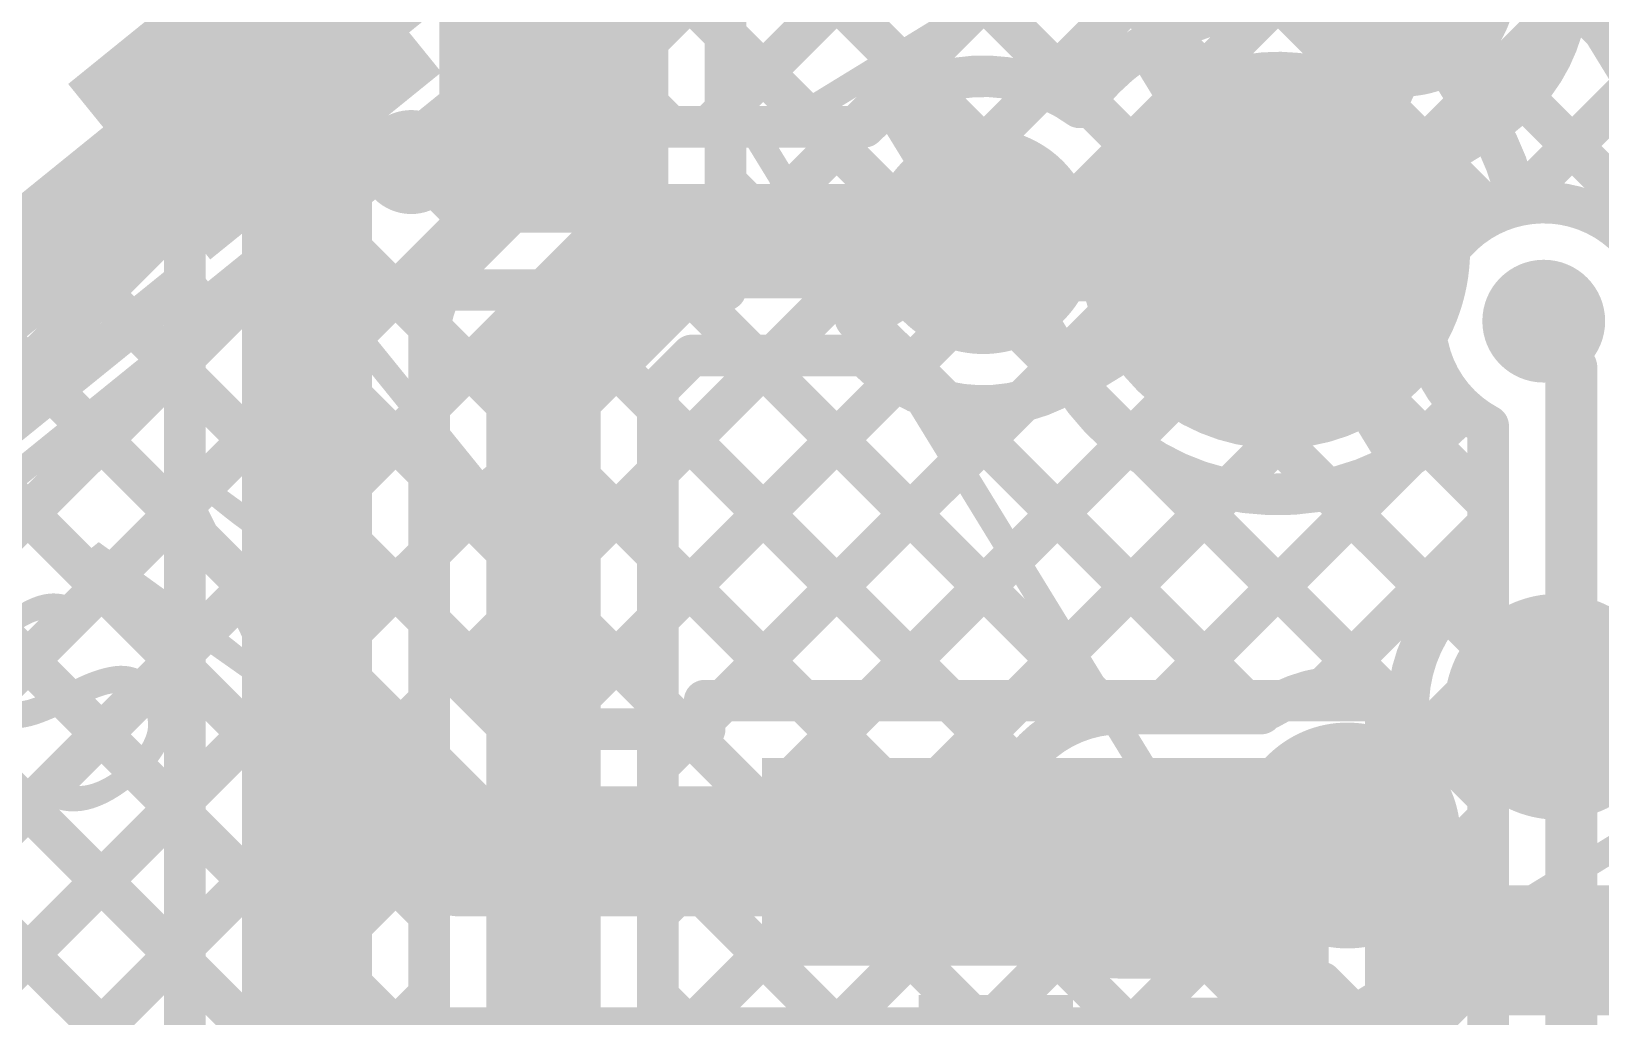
# Model space of a CAD drawing. Header units: millimetres. Extents: x -0.57 to 2.98, y -0.65 to 2.86.
# Drawn here: x 0.1625 to 0.4641, y 2.2924 to 2.4817 of the extents above; entities that cross this region are included whole.
import ezdxf

# ---------------------------------------------------------------- set-up
doc = ezdxf.new("R2010")
doc.units = ezdxf.units.MM
doc.header["$MEASUREMENT"] = 0
for name, color, linetype in [('BottomLayer', 5, 'Continuous'), ('BottomPaste', 16, 'Continuous'), ('BottomSolder', 6, 'Continuous'), ('Mechanical2', 216, 'Continuous'), ('PadHoleLayer', 156, 'Continuous'), ('TopLayer', 1, 'Continuous'), ('TopOverlay', 2, 'Continuous'), ('TopPaste', 8, 'Continuous'), ('TopSolder', 216, 'Continuous'), ('ViaHoleLayer', 16, 'Continuous')]:
    doc.layers.add(name, color=color, linetype=linetype)
doc.styles.add('Arial', font='', dxfattribs={"height": 0.2})
doc.styles.get('Arial').set_extended_font_data('Arial')

# ---------------------------------------------------------------- blocks, each defined once
blk = doc.blocks.new('SPM0687LR5H_1_237')
at = {"layer": 'BottomSolder'}
h = blk.add_hatch(color=6, dxfattribs=at)
edge = h.paths.add_edge_path()
edge.add_arc((0, -0.03594), 0.004, 0, 360)
at = {"layer": 'PadHoleLayer'}
h = blk.add_hatch(color=156, dxfattribs=at)
edge = h.paths.add_edge_path()
edge.add_arc((0, -0.03594), 0.02018, 0, 360)
at = {"layer": 'TopLayer'}
h = blk.add_hatch(color=1, dxfattribs=at)
edge = h.paths.add_edge_path()
edge.add_arc((-0.0474, 0.06705), 0.01772, 0, 360)
h = blk.add_hatch(color=1, dxfattribs=at)
edge = h.paths.add_edge_path()
edge.add_arc((0, 0.06705), 0.01772, 0, 360)
h = blk.add_hatch(color=1, dxfattribs=at)
edge = h.paths.add_edge_path()
edge.add_arc((0.0474, 0.06705), 0.01772, 0, 360)
h = blk.add_hatch(color=1, dxfattribs=at)
edge = h.paths.add_edge_path()
edge.add_arc((0, -0.03594), 0.03299, 0, 360)
h = blk.add_hatch(color=1, dxfattribs=at)
edge = h.paths.add_edge_path()
edge.add_arc((-0.0474, -0.06705), 0.01772, 0, 360)
h = blk.add_hatch(color=1, dxfattribs=at)
edge = h.paths.add_edge_path()
edge.add_arc((0.0474, -0.06705), 0.01772, 0, 360)
at = {"layer": 'TopPaste'}
h = blk.add_hatch(color=8, dxfattribs=at)
edge = h.paths.add_edge_path()
edge.add_arc((-0.0474, 0.06705), 0.01772, 0, 360)
h = blk.add_hatch(color=8, dxfattribs=at)
edge = h.paths.add_edge_path()
edge.add_arc((0, 0.06705), 0.01772, 0, 360)
h = blk.add_hatch(color=8, dxfattribs=at)
edge = h.paths.add_edge_path()
edge.add_arc((0.0474, 0.06705), 0.01772, 0, 360)
h = blk.add_hatch(color=8, dxfattribs=at)
edge = h.paths.add_edge_path()
edge.add_arc((-0.0474, -0.06705), 0.01772, 0, 360)
h = blk.add_hatch(color=8, dxfattribs=at)
edge = h.paths.add_edge_path()
edge.add_arc((0.0474, -0.06705), 0.01772, 0, 360)
at = {"layer": 'TopSolder'}
h = blk.add_hatch(color=216, dxfattribs=at)
edge = h.paths.add_edge_path()
edge.add_arc((-0.0474, 0.06705), 0.02172, 0, 360)
h = blk.add_hatch(color=216, dxfattribs=at)
edge = h.paths.add_edge_path()
edge.add_arc((0, 0.06705), 0.02172, 0, 360)
h = blk.add_hatch(color=216, dxfattribs=at)
edge = h.paths.add_edge_path()
edge.add_arc((0.0474, 0.06705), 0.02172, 0, 360)
h = blk.add_hatch(color=216, dxfattribs=at)
edge = h.paths.add_edge_path()
edge.add_arc((0, -0.03594), 0.03699, 0, 360)
h = blk.add_hatch(color=216, dxfattribs=at)
edge = h.paths.add_edge_path()
edge.add_arc((-0.0474, -0.06705), 0.02172, 0, 360)
h = blk.add_hatch(color=216, dxfattribs=at)
edge = h.paths.add_edge_path()
edge.add_arc((0.0474, -0.06705), 0.02172, 0, 360)
at = {"layer": 'TopOverlay', "const_width": 0.005}
for points in [[(-0.07402, -0.10591), (-0.07402, 0.09591)], [(0.07402, 0.09591), (-0.07402, 0.09591)], [(0.07402, -0.10591), (0.07402, 0.09591)], [(-0.085, 0.065), (-0.085, 0.075)], [(-0.08, 0.07), (-0.085, 0.075)], [(-0.08, 0.07), (-0.085, 0.065)], [(0.07402, -0.10591), (-0.07402, -0.10591)]]:
    blk.add_lwpolyline(points, dxfattribs=at)
at = {"layer": 'TopOverlay', "const_width": 0.0025}
for points in [[(-0.07527, 0.09591, 1), (-0.07277, 0.09591, 1)], [(-0.07527, 0.09591, 1), (-0.07277, 0.09591, 1)], [(0.07277, 0.09591, 1), (0.07527, 0.09591, 1)], [(0.07277, 0.09591, 1), (0.07527, 0.09591, 1)], [(-0.08625, 0.075, 1), (-0.08375, 0.075, 1)], [(-0.08625, 0.075, 1), (-0.08375, 0.075, 1)], [(-0.08125, 0.07, 1), (-0.07875, 0.07, 1)], [(-0.08125, 0.07, 1), (-0.07875, 0.07, 1)], [(-0.08625, 0.065, 1), (-0.08375, 0.065, 1)], [(-0.08625, 0.065, 1), (-0.08375, 0.065, 1)], [(-0.07527, -0.10591, 1), (-0.07277, -0.10591, 1)], [(-0.07527, -0.10591, 1), (-0.07277, -0.10591, 1)], [(0.07277, -0.10591, 1), (0.07527, -0.10591, 1)], [(0.07277, -0.10591, 1), (0.07527, -0.10591, 1)]]:
    blk.add_lwpolyline(points, format="xyb", close=True, dxfattribs=at)
blk = doc.blocks.new('TS_1185EC_C_D_B_293')
at = {"layer": 'TopLayer'}
for points in [[(-0.10039, 0.04724), (-0.05118, 0.04724), (-0.05118, 0.01181), (-0.10039, 0.01181)], [(0.05118, 0.04724), (0.10039, 0.04724), (0.10039, 0.01181), (0.05118, 0.01181)], [(-0.10039, -0.01181), (-0.05118, -0.01181), (-0.05118, -0.04724), (-0.10039, -0.04724)], [(0.05118, -0.01181), (0.10039, -0.01181), (0.10039, -0.04724), (0.05118, -0.04724)]]:
    blk.add_hatch(color=1, dxfattribs=at).paths.add_polyline_path(points)
at = {"layer": 'TopPaste'}
for points in [[(-0.10039, 0.04724), (-0.05118, 0.04724), (-0.05118, 0.01181), (-0.10039, 0.01181)], [(0.05118, 0.04724), (0.10039, 0.04724), (0.10039, 0.01181), (0.05118, 0.01181)], [(-0.10039, -0.01181), (-0.05118, -0.01181), (-0.05118, -0.04724), (-0.10039, -0.04724)], [(0.05118, -0.01181), (0.10039, -0.01181), (0.10039, -0.04724), (0.05118, -0.04724)]]:
    blk.add_hatch(color=8, dxfattribs=at).paths.add_polyline_path(points)
at = {"layer": 'TopSolder'}
for points in [[(-0.10439, 0.05124), (-0.04718, 0.05124), (-0.04718, 0.00781), (-0.10439, 0.00781)], [(0.04718, 0.05124), (0.10439, 0.05124), (0.10439, 0.00781), (0.04718, 0.00781)], [(-0.10439, -0.00781), (-0.04718, -0.00781), (-0.04718, -0.05124), (-0.10439, -0.05124)], [(0.04718, -0.00781), (0.10439, -0.00781), (0.10439, -0.05124), (0.04718, -0.05124)]]:
    blk.add_hatch(color=216, dxfattribs=at).paths.add_polyline_path(points)
at = {"layer": 'TopOverlay'}
for points, const_width in [([(-0.084, 0.061, 1), (-0.094, 0.061, 1)], 0.01), ([(-0.0965, 0.061, 1), (-0.0915, 0.061, 1)], 0.005), ([(-0.0865, 0.061, 1), (-0.0815, 0.061, 1)], 0.005), ([(-0.06925, 0.06, 1), (-0.06675, 0.06, 1)], 0.0025), ([(0.06675, 0.06, 1), (0.06925, 0.06, 1)], 0.0025), ([(-0.06925, -0.06, 1), (-0.06675, -0.06, 1)], 0.0025), ([(0.06675, -0.06, 1), (0.06925, -0.06, 1)], 0.0025)]:
    blk.add_lwpolyline(points, format="xyb", close=True, dxfattribs=dict(at, const_width=const_width))
at = {"layer": 'TopOverlay', "const_width": 0.005}
for points in [[(0.068, 0.06), (-0.068, 0.06)], [(0.068, -0.06), (-0.068, -0.06)]]:
    blk.add_lwpolyline(points, dxfattribs=at)
blk = doc.blocks.new('RES_0402_B_328')
at = {"layer": 'BottomLayer'}
for points in [[(-0.0095, 0.0125), (-0.0095, -0.0125), (-0.0275, -0.0125), (-0.0275, 0.0125)], [(0.0275, 0.0125), (0.0275, -0.0125), (0.0095, -0.0125), (0.0095, 0.0125)]]:
    blk.add_hatch(color=5, dxfattribs=at).paths.add_polyline_path(points)
at = {"layer": 'BottomPaste'}
for points in [[(-0.0095, 0.0125), (-0.0095, -0.0125), (-0.0275, -0.0125), (-0.0275, 0.0125)], [(0.0275, 0.0125), (0.0275, -0.0125), (0.0095, -0.0125), (0.0095, 0.0125)]]:
    blk.add_hatch(color=16, dxfattribs=at).paths.add_polyline_path(points)
at = {"layer": 'BottomSolder'}
for points in [[(-0.00733, 0.01467), (-0.00733, -0.01467), (-0.02967, -0.01467), (-0.02967, 0.01467)], [(0.02967, 0.01467), (0.02967, -0.01467), (0.00733, -0.01467), (0.00733, 0.01467)]]:
    blk.add_hatch(color=6, dxfattribs=at).paths.add_polyline_path(points)
blk = doc.blocks.new('CAP_0402_B_364')
at = {"layer": 'BottomLayer'}
for points in [[(-0.0095, 0.0125), (-0.0095, -0.0125), (-0.0275, -0.0125), (-0.0275, 0.0125)], [(0.0275, 0.0125), (0.0275, -0.0125), (0.0095, -0.0125), (0.0095, 0.0125)]]:
    blk.add_hatch(color=5, dxfattribs=at).paths.add_polyline_path(points)
at = {"layer": 'BottomPaste'}
for points in [[(-0.0095, 0.0125), (-0.0095, -0.0125), (-0.0275, -0.0125), (-0.0275, 0.0125)], [(0.0275, 0.0125), (0.0275, -0.0125), (0.0095, -0.0125), (0.0095, 0.0125)]]:
    blk.add_hatch(color=16, dxfattribs=at).paths.add_polyline_path(points)
at = {"layer": 'BottomSolder'}
for points in [[(-0.00714, 0.01486), (-0.00714, -0.01486), (-0.02986, -0.01486), (-0.02986, 0.01486)], [(0.02986, 0.01486), (0.02986, -0.01486), (0.00714, -0.01486), (0.00714, 0.01486)]]:
    blk.add_hatch(color=6, dxfattribs=at).paths.add_polyline_path(points)
blk = doc.blocks.new('C___0402_B_368')
at = {"layer": 'BottomLayer'}
for points in [[(-0.0095, 0.0125), (-0.0095, -0.0125), (-0.0275, -0.0125), (-0.0275, 0.0125)], [(0.0275, 0.0125), (0.0275, -0.0125), (0.0095, -0.0125), (0.0095, 0.0125)]]:
    blk.add_hatch(color=5, dxfattribs=at).paths.add_polyline_path(points)
at = {"layer": 'BottomPaste'}
for points in [[(-0.0095, 0.0125), (-0.0095, -0.0125), (-0.0275, -0.0125), (-0.0275, 0.0125)], [(0.0275, 0.0125), (0.0275, -0.0125), (0.0095, -0.0125), (0.0095, 0.0125)]]:
    blk.add_hatch(color=16, dxfattribs=at).paths.add_polyline_path(points)
at = {"layer": 'BottomSolder'}
for points in [[(-0.00714, 0.01486), (-0.00714, -0.01486), (-0.02986, -0.01486), (-0.02986, 0.01486)], [(0.02986, 0.01486), (0.02986, -0.01486), (0.00714, -0.01486), (0.00714, 0.01486)]]:
    blk.add_hatch(color=6, dxfattribs=at).paths.add_polyline_path(points)

msp = doc.modelspace()

# ---------------------------------------------------------------- hatches: boundary and pattern name
at = {"layer": 'BottomLayer'}
for points in [[(0.241, 2.443), (0.285, 2.443), (0.285, 2.528), (0.241, 2.528)], [(0.203, 2.45), (0.228, 2.45), (0.228, 2.473), (0.203, 2.473)], [(0.412, 2.302), (0.412, 2.342), (0.303, 2.342), (0.303, 2.302)], [(0.412, 2.244), (0.412, 2.294), (0.243, 2.294), (0.243, 2.244)]]:
    msp.add_hatch(color=5, dxfattribs=at).paths.add_polyline_path(points)
h = msp.add_hatch(color=5, dxfattribs=at)
edge = h.paths.add_edge_path()
edge.add_arc((0.45338, 2.426), 0.01181, 0, 360)
h = msp.add_hatch(color=5, dxfattribs=at)
edge = h.paths.add_edge_path()
edge.add_arc((0.372, 2.327), 0.01181, 0, 360)
at = {"layer": 'BottomSolder'}
h = msp.add_hatch(color=6, dxfattribs=at)
edge = h.paths.add_edge_path()
edge.add_arc((0.45338, 2.426), 0.00791, 0, 360)
h = msp.add_hatch(color=6, dxfattribs=at)
edge = h.paths.add_edge_path()
edge.add_arc((0.372, 2.327), 0.00791, 0, 360)
at = {"layer": 'TopLayer'}
h = msp.add_hatch(color=1, dxfattribs=at)
edge = h.paths.add_edge_path()
edge.add_arc((0.45338, 2.426), 0.01181, 0, 360)
h = msp.add_hatch(color=1, dxfattribs=at)
edge = h.paths.add_edge_path()
edge.add_arc((0.372, 2.327), 0.01181, 0, 360)
at = {"layer": 'TopSolder'}
h = msp.add_hatch(color=216, dxfattribs=at)
edge = h.paths.add_edge_path()
edge.add_arc((0.45338, 2.426), 0.00791, 0, 360)
h = msp.add_hatch(color=216, dxfattribs=at)
edge = h.paths.add_edge_path()
edge.add_arc((0.372, 2.327), 0.00791, 0, 360)
at = {"layer": 'ViaHoleLayer'}
h = msp.add_hatch(color=16, dxfattribs=at)
edge = h.paths.add_edge_path()
edge.add_arc((0.45338, 2.426), 0.00591, 0, 360)
h = msp.add_hatch(color=16, dxfattribs=at)
edge = h.paths.add_edge_path()
edge.add_arc((0.372, 2.327), 0.00591, 0, 360)

# ---------------------------------------------------------------- linework, layer by layer
at = {"layer": 'BottomLayer'}
for points, const_width in [([(0.24412, 2.35812), (0.47037, 2.58437)], 0.008), ([(0.296, 2.46657), (0.41414, 2.5847)], 0.008), ([(0.296, 2.43828), (0.44226, 2.58454)], 0.008), ([(0.37918, 2.46489), (0.49849, 2.5842)], 0.008), ([(0.41422, 2.47165), (0.52661, 2.58404)], 0.008), ([(0.36372, 2.58306), (0.58024, 2.36655)], 0.008), ([(0.43017, 2.45931), (0.55473, 2.58387)], 0.008), ([(0.44706, 2.44792), (0.58284, 2.5837)], 0.008), ([(0.34749, 2.57101), (0.47269, 2.44581)], 0.008), ([(0.264, 2.458), (0.264, 2.53511)], 0.022), ([(0.34725, 2.54297), (0.4436, 2.44661)], 0.008), ([(0.33462, 2.52731), (0.39026, 2.47167)], 0.008), ([(0.296, 2.432), (0.296, 2.526)], 0.008), ([(0.30765, 2.526), (0.37429, 2.45935)], 0.008), ([(0.296, 2.50936), (0.36813, 2.43723)], 0.008), ([(0.296, 2.48108), (0.44269, 2.33439)], 0.008), ([(0.2155, 2.3535), (0.2155, 2.458)], 0.025), ([(0.38645, 2.46538), (0.40222, 2.43965)], 0.01), ([(0.26179, 2.3475), (0.37698, 2.46269)], 0.008), ([(0.14, 2.417), (0.192, 2.4556)], 0.008), ([(0.192, 2.439), (0.192, 2.4556)], 0.008), ([(0.192, 2.439), (0.192, 2.4556)], 0.008), ([(0.40222, 2.43965), (0.42795, 2.45542)], 0.01), ([(0.296, 2.45279), (0.39579, 2.353)], 0.008), ([(0.18515, 2.45051), (0.192, 2.44366)], 0.008), ([(0.07647, 2.33189), (0.192, 2.44742)], 0.008), ([(0.37649, 2.42388), (0.40222, 2.43965)], 0.01), ([(0.40222, 2.43965), (0.41799, 2.41392)], 0.01), ([(0.16891, 2.43846), (0.192, 2.41537)], 0.008), ([(0.192, 2.3535), (0.192, 2.439)], 0.008), ([(0.28972, 2.432), (0.296, 2.43828)], 0.008), ([(0.239, 2.432), (0.296, 2.432)], 0.008), ([(0.239, 2.40957), (0.26143, 2.432)], 0.008), ([(0.239, 2.36323), (0.239, 2.432)], 0.008), ([(0.239, 2.38128), (0.28972, 2.432)], 0.008), ([(0.26022, 2.432), (0.33922, 2.353)], 0.008), ([(0.28851, 2.432), (0.36751, 2.353)], 0.008), ([(0.29557, 2.353), (0.37022, 2.42765)], 0.008), ([(0.15268, 2.42641), (0.192, 2.38709)], 0.008), ([(0.239, 2.42494), (0.31094, 2.353)], 0.008), ([(0.45338, 2.42231), (0.45338, 2.426)], 0.01), ([(0.45338, 2.42231), (0.45869, 2.417)], 0.01), ([(0.09034, 2.31747), (0.192, 2.41913)], 0.008), ([(0.45869, 2.18655), (0.45869, 2.417)], 0.01), ([(0.13673, 2.41407), (0.192, 2.3588)], 0.008), ([(0.32386, 2.353), (0.38255, 2.4117)], 0.008), ([(0.38042, 2.353), (0.43727, 2.40985)], 0.008), ([(0.42192, 2.41172), (0.44269, 2.39096)], 0.008), ([(0.35214, 2.353), (0.4047, 2.40556)], 0.008), ([(0.3998, 2.40556), (0.44269, 2.36267)], 0.008), ([(0.44269, 2.19669), (0.44269, 2.40585)], 0.008), ([(0.12182, 2.4007), (0.192, 2.33052)], 0.008), ([(0.239, 2.39666), (0.28816, 2.3475)], 0.008), ([(0.10162, 2.30047), (0.192, 2.39085)], 0.008), ([(0.10691, 2.38733), (0.192, 2.30223)], 0.008), ([(0.40871, 2.353), (0.44269, 2.38698)], 0.008), ([(0.09199, 2.37396), (0.192, 2.27395)], 0.008), ([(0.239, 2.36837), (0.25987, 2.3475)], 0.008), ([(0.11001, 2.28057), (0.192, 2.36257)], 0.008), ([(0.2155, 2.23517), (0.2155, 2.3535)], 0.025), ([(0.2155, 2.3535), (0.245, 2.324)], 0.025), ([(0.239, 2.36323), (0.25473, 2.3475)], 0.008), ([(0.423, 2.33901), (0.44269, 2.3587)], 0.008), ([(0.192, 2.2449), (0.192, 2.3535)], 0.008), ([(0.292, 2.353), (0.423, 2.353)], 0.008), ([(0.292, 2.34943), (0.29557, 2.353)], 0.008), ([(0.292, 2.3475), (0.292, 2.353)], 0.008), ([(0.423, 2.305), (0.423, 2.353)], 0.008), ([(0.25473, 2.3475), (0.292, 2.3475)], 0.008), ([(0.11468, 2.25696), (0.192, 2.33428)], 0.008), ([(0.245, 2.324), (0.346, 2.324)], 0.025), ([(0.3465, 2.324), (0.348, 2.3225)], 0.022), ([(0.39053, 2.32647), (0.393, 2.324)], 0.022), ([(0.348, 2.322), (0.348, 2.3225)], 0.022), ([(0.423, 2.31072), (0.44269, 2.33041)], 0.008), ([(0.423, 2.32579), (0.44269, 2.3061)], 0.008), ([(0.11338, 2.22738), (0.192, 2.306)], 0.008), ([(0.423, 2.291), (0.423, 2.305)], 0.008), ([(0.423, 2.291), (0.423, 2.305)], 0.008), ([(0.423, 2.28244), (0.44269, 2.30213)], 0.008), ([(0.423, 2.29751), (0.44269, 2.27782)], 0.008), ([(0.423, 2.233), (0.423, 2.291)], 0.008)]:
    msp.add_lwpolyline(points, dxfattribs=dict(at, const_width=const_width))
for points, const_width in [([(0.294, 2.48108, 1), (0.298, 2.48108, 1)], 0.004), ([(0.38826, 2.47167, 1), (0.39226, 2.47167, 1)], 0.004), ([(0.41222, 2.47165, 1), (0.41622, 2.47165, 1)], 0.004), ([(0.20925, 2.458, 1), (0.22175, 2.458, 1)], 0.0125), ([(0.294, 2.46657, 1), (0.298, 2.46657, 1)], 0.004), ([(0.38236, 2.46879, 1), (0.38636, 2.46879, 1)], 0.004), ([(0.38236, 2.46879, 1), (0.38636, 2.46879, 1)], 0.004), ([(0.38236, 2.46879, 1), (0.38636, 2.46879, 1)], 0.004), ([(0.38236, 2.46879, 1), (0.38636, 2.46879, 1)], 0.004), ([(0.38395, 2.46538, 1), (0.38895, 2.46538, 1)], 0.005), ([(0.2585, 2.458, 1), (0.2695, 2.458, 1)], 0.011), ([(0.37718, 2.46489, 1), (0.38118, 2.46489, 1)], 0.004), ([(0.37498, 2.46269, 1), (0.37898, 2.46269, 1)], 0.004), ([(0.37229, 2.45935, 1), (0.37629, 2.45935, 1)], 0.004), ([(0.42817, 2.45931, 1), (0.43217, 2.45931, 1)], 0.004), ([(0.19, 2.4556, 1), (0.194, 2.4556, 1)], 0.004), ([(0.19, 2.4556, 1), (0.194, 2.4556, 1)], 0.004), ([(0.19, 2.4556, 1), (0.194, 2.4556, 1)], 0.004), ([(0.42545, 2.45542, 1), (0.43045, 2.45542, 1)], 0.005), ([(0.294, 2.45279, 1), (0.298, 2.45279, 1)], 0.004), ([(0.18315, 2.45051, 1), (0.18715, 2.45051, 1)], 0.004), ([(0.19, 2.44742, 1), (0.194, 2.44742, 1)], 0.004), ([(0.4416, 2.44661, 1), (0.4456, 2.44661, 1)], 0.004), ([(0.44506, 2.44792, 1), (0.44906, 2.44792, 1)], 0.004), ([(0.19, 2.44366, 1), (0.194, 2.44366, 1)], 0.004), ([(0.39972, 2.43965, 1), (0.40472, 2.43965, 1)], 0.005), ([(0.39972, 2.43965, 1), (0.40472, 2.43965, 1)], 0.005), ([(0.39972, 2.43965, 1), (0.40472, 2.43965, 1)], 0.005), ([(0.39972, 2.43965, 1), (0.40472, 2.43965, 1)], 0.005), ([(0.43436, 2.44119, 1), (0.43836, 2.44119, 1)], 0.004), ([(0.43436, 2.44119, 1), (0.43836, 2.44119, 1)], 0.004), ([(0.43436, 2.44119, 1), (0.43836, 2.44119, 1)], 0.004), ([(0.16691, 2.43846, 1), (0.17091, 2.43846, 1)], 0.004), ([(0.19, 2.439, 1), (0.194, 2.439, 1)], 0.004), ([(0.19, 2.439, 1), (0.194, 2.439, 1)], 0.004), ([(0.19, 2.439, 1), (0.194, 2.439, 1)], 0.004), ([(0.294, 2.43828, 1), (0.298, 2.43828, 1)], 0.004), ([(0.294, 2.43828, 1), (0.298, 2.43828, 1)], 0.004), ([(0.36613, 2.43723, 1), (0.37013, 2.43723, 1)], 0.004), ([(0.237, 2.432, 1), (0.241, 2.432, 1)], 0.004), ([(0.237, 2.432, 1), (0.241, 2.432, 1)], 0.004), ([(0.25822, 2.432, 1), (0.26222, 2.432, 1)], 0.004), ([(0.25943, 2.432, 1), (0.26343, 2.432, 1)], 0.004), ([(0.28651, 2.432, 1), (0.29051, 2.432, 1)], 0.004), ([(0.28772, 2.432, 1), (0.29172, 2.432, 1)], 0.004), ([(0.28772, 2.432, 1), (0.29172, 2.432, 1)], 0.004), ([(0.294, 2.432, 1), (0.298, 2.432, 1)], 0.004), ([(0.294, 2.432, 1), (0.298, 2.432, 1)], 0.004), ([(0.36822, 2.42765, 1), (0.37222, 2.42765, 1)], 0.004), ([(0.237, 2.42494, 1), (0.241, 2.42494, 1)], 0.004), ([(0.37399, 2.42388, 1), (0.37899, 2.42388, 1)], 0.005), ([(0.45088, 2.426, 1), (0.45588, 2.426, 1)], 0.005), ([(0.42906, 2.4213, 1), (0.43306, 2.4213, 1)], 0.004), ([(0.42906, 2.4213, 1), (0.43306, 2.4213, 1)], 0.004), ([(0.42906, 2.4213, 1), (0.43306, 2.4213, 1)], 0.004), ([(0.45088, 2.42231, 1), (0.45588, 2.42231, 1)], 0.005), ([(0.45088, 2.42231, 1), (0.45588, 2.42231, 1)], 0.005), ([(0.19, 2.41913, 1), (0.194, 2.41913, 1)], 0.004), ([(0.19, 2.41537, 1), (0.194, 2.41537, 1)], 0.004), ([(0.45619, 2.417, 1), (0.46119, 2.417, 1)], 0.005), ([(0.45619, 2.417, 1), (0.46119, 2.417, 1)], 0.005), ([(0.41549, 2.41392, 1), (0.42049, 2.41392, 1)], 0.005), ([(0.237, 2.40957, 1), (0.241, 2.40957, 1)], 0.004), ([(0.38055, 2.4117, 1), (0.38455, 2.4117, 1)], 0.004), ([(0.41808, 2.41051, 1), (0.42208, 2.41051, 1)], 0.004), ([(0.41808, 2.41051, 1), (0.42208, 2.41051, 1)], 0.004), ([(0.41808, 2.41051, 1), (0.42208, 2.41051, 1)], 0.004), ([(0.41808, 2.41051, 1), (0.42208, 2.41051, 1)], 0.004), ([(0.41992, 2.41172, 1), (0.42392, 2.41172, 1)], 0.004), ([(0.43527, 2.40985, 1), (0.43927, 2.40985, 1)], 0.004), ([(0.3978, 2.40556, 1), (0.4018, 2.40556, 1)], 0.004), ([(0.4027, 2.40556, 1), (0.4067, 2.40556, 1)], 0.004), ([(0.44069, 2.40585, 1), (0.44469, 2.40585, 1)], 0.004), ([(0.44069, 2.40585, 1), (0.44469, 2.40585, 1)], 0.004), ([(0.237, 2.39666, 1), (0.241, 2.39666, 1)], 0.004), ([(0.44069, 2.39096, 1), (0.44469, 2.39096, 1)], 0.004), ([(0.19, 2.39085, 1), (0.194, 2.39085, 1)], 0.004), ([(0.19, 2.38709, 1), (0.194, 2.38709, 1)], 0.004), ([(0.44069, 2.38698, 1), (0.44469, 2.38698, 1)], 0.004), ([(0.237, 2.38128, 1), (0.241, 2.38128, 1)], 0.004), ([(0.237, 2.36837, 1), (0.241, 2.36837, 1)], 0.004), ([(0.19, 2.36257, 1), (0.194, 2.36257, 1)], 0.004), ([(0.20925, 2.3535, 1), (0.22175, 2.3535, 1)], 0.0125), ([(0.20925, 2.3535, 1), (0.22175, 2.3535, 1)], 0.0125), ([(0.20925, 2.3535, 1), (0.22175, 2.3535, 1)], 0.0125), ([(0.237, 2.36323, 1), (0.241, 2.36323, 1)], 0.004), ([(0.237, 2.36323, 1), (0.241, 2.36323, 1)], 0.004), ([(0.44069, 2.36267, 1), (0.44469, 2.36267, 1)], 0.004), ([(0.19, 2.3588, 1), (0.194, 2.3588, 1)], 0.004), ([(0.24212, 2.35812, 1), (0.24612, 2.35812, 1)], 0.004), ([(0.44069, 2.3587, 1), (0.44469, 2.3587, 1)], 0.004), ([(0.19, 2.3535, 1), (0.194, 2.3535, 1)], 0.004), ([(0.19, 2.3535, 1), (0.194, 2.3535, 1)], 0.004), ([(0.29, 2.353, 1), (0.294, 2.353, 1)], 0.004), ([(0.29, 2.353, 1), (0.294, 2.353, 1)], 0.004), ([(0.29357, 2.353, 1), (0.29757, 2.353, 1)], 0.004), ([(0.29357, 2.353, 1), (0.29757, 2.353, 1)], 0.004), ([(0.30894, 2.353, 1), (0.31294, 2.353, 1)], 0.004), ([(0.32186, 2.353, 1), (0.32586, 2.353, 1)], 0.004), ([(0.33722, 2.353, 1), (0.34122, 2.353, 1)], 0.004), ([(0.35014, 2.353, 1), (0.35414, 2.353, 1)], 0.004), ([(0.36551, 2.353, 1), (0.36951, 2.353, 1)], 0.004), ([(0.37842, 2.353, 1), (0.38242, 2.353, 1)], 0.004), ([(0.39379, 2.353, 1), (0.39779, 2.353, 1)], 0.004), ([(0.40671, 2.353, 1), (0.41071, 2.353, 1)], 0.004), ([(0.421, 2.353, 1), (0.425, 2.353, 1)], 0.004), ([(0.421, 2.353, 1), (0.425, 2.353, 1)], 0.004), ([(0.29, 2.34943, 1), (0.294, 2.34943, 1)], 0.004), ([(0.25273, 2.3475, 1), (0.25673, 2.3475, 1)], 0.004), ([(0.25273, 2.3475, 1), (0.25673, 2.3475, 1)], 0.004), ([(0.25787, 2.3475, 1), (0.26187, 2.3475, 1)], 0.004), ([(0.25979, 2.3475, 1), (0.26379, 2.3475, 1)], 0.004), ([(0.28616, 2.3475, 1), (0.29016, 2.3475, 1)], 0.004), ([(0.29, 2.3475, 1), (0.294, 2.3475, 1)], 0.004), ([(0.29, 2.3475, 1), (0.294, 2.3475, 1)], 0.004), ([(0.421, 2.33901, 1), (0.425, 2.33901, 1)], 0.004), ([(0.19, 2.33428, 1), (0.194, 2.33428, 1)], 0.004), ([(0.44069, 2.33439, 1), (0.44469, 2.33439, 1)], 0.004), ([(0.23875, 2.324, 1), (0.25125, 2.324, 1)], 0.0125), ([(0.23875, 2.324, 1), (0.25125, 2.324, 1)], 0.0125), ([(0.33975, 2.324, 1), (0.35225, 2.324, 1)], 0.0125), ([(0.341, 2.324, 1), (0.352, 2.324, 1)], 0.011), ([(0.38503, 2.32647, 1), (0.39603, 2.32647, 1)], 0.011), ([(0.3875, 2.324, 1), (0.3985, 2.324, 1)], 0.011), ([(0.19, 2.33052, 1), (0.194, 2.33052, 1)], 0.004), ([(0.3425, 2.3225, 1), (0.3535, 2.3225, 1)], 0.011), ([(0.3425, 2.3225, 1), (0.3535, 2.3225, 1)], 0.011), ([(0.3425, 2.322, 1), (0.3535, 2.322, 1)], 0.011), ([(0.44069, 2.33041, 1), (0.44469, 2.33041, 1)], 0.004), ([(0.421, 2.32579, 1), (0.425, 2.32579, 1)], 0.004), ([(0.421, 2.31072, 1), (0.425, 2.31072, 1)], 0.004), ([(0.19, 2.306, 1), (0.194, 2.306, 1)], 0.004), ([(0.421, 2.305, 1), (0.425, 2.305, 1)], 0.004), ([(0.421, 2.305, 1), (0.425, 2.305, 1)], 0.004), ([(0.421, 2.305, 1), (0.425, 2.305, 1)], 0.004), ([(0.44069, 2.3061, 1), (0.44469, 2.3061, 1)], 0.004), ([(0.19, 2.30223, 1), (0.194, 2.30223, 1)], 0.004), ([(0.44069, 2.30213, 1), (0.44469, 2.30213, 1)], 0.004), ([(0.421, 2.29751, 1), (0.425, 2.29751, 1)], 0.004), ([(0.421, 2.291, 1), (0.425, 2.291, 1)], 0.004), ([(0.421, 2.291, 1), (0.425, 2.291, 1)], 0.004), ([(0.421, 2.291, 1), (0.425, 2.291, 1)], 0.004)]:
    msp.add_lwpolyline(points, format="xyb", close=True, dxfattribs=dict(at, const_width=const_width))
at = {"layer": 'BottomLayer', "const_width": 0.008}
for points in [[(0.38436, 2.46879, -0.571038), (0.43636, 2.44119)], [(0.38436, 2.46879, -0.571038), (0.43636, 2.44119)], [(0.42008, 2.41051, -1), (0.38436, 2.46879)], [(0.42008, 2.41051, -1), (0.38436, 2.46879)], [(0.43636, 2.44119, -0.416285), (0.46869, 2.44291)], [(0.43106, 2.4213, -0.114103), (0.42008, 2.41051)], [(0.43106, 2.4213, -0.114103), (0.42008, 2.41051)], [(0.44269, 2.40585, -0.222499), (0.43106, 2.4213)]]:
    msp.add_lwpolyline(points, format="xyb", dxfattribs=at)
at = {"layer": 'Mechanical2', "const_width": 0.01}
msp.add_lwpolyline([(1.75783, 2.80917, -6.230382), (0.64896, 2.81029)], format="xyb", dxfattribs=at)
at = {"layer": 'TopLayer'}
for points, const_width in [([(0.29878, 2.53486), (0.36513, 2.46851)], 0.008), ([(0.10162, 2.30047), (0.32638, 2.52523)], 0.008), ([(0.29283, 2.4634), (0.35543, 2.526)], 0.008), ([(0.32112, 2.4634), (0.38372, 2.526)], 0.008), ([(0.33593, 2.526), (0.38057, 2.48136)], 0.008), ([(0.35699, 2.47098), (0.412, 2.526)], 0.008), ([(0.44825, 2.44911), (0.52514, 2.526)], 0.008), ([(0.21659, 2.48065), (0.259, 2.515)], 0.022), ([(0.28255, 2.52281), (0.33431, 2.47106)], 0.008), ([(0.27659, 2.50048), (0.31368, 2.4634)], 0.008), ([(0.40222, 2.43965), (0.42638, 2.49093)], 0.022), ([(0.42638, 2.4873), (0.42638, 2.49093)], 0.022), ([(0.24753, 2.4774), (0.26816, 2.49411)], 0.008), ([(0.42638, 2.49093), (0.44087, 2.4673)], 0.01), ([(0.20548, 2.47275), (0.21659, 2.48065)], 0.022), ([(0.24875, 2.47589), (0.26193, 2.48906)], 0.008), ([(0.26071, 2.48808), (0.28539, 2.4634)], 0.008), ([(0.45803, 2.48876), (0.58024, 2.36655)], 0.008), ([(0.24753, 2.4774), (0.25122, 2.47284)], 0.008), ([(0.37976, 2.4763), (0.40222, 2.43965)], 0.01), ([(0.19588, 2.42802), (0.25122, 2.47284)], 0.008), ([(0.09826, 2.38592), (0.19491, 2.46418)], 0.022), ([(0.24926, 2.47125), (0.2642, 2.45631)], 0.008), ([(0.44939, 2.4691), (0.47269, 2.44581)], 0.008), ([(0.2804, 2.4634), (0.32271, 2.4634)], 0.008), ([(0.33107, 2.46503), (0.34555, 2.4414)], 0.01), ([(0.40222, 2.43965), (0.43888, 2.46211)], 0.01), ([(0.23363, 2.45859), (0.25006, 2.44217)], 0.008), ([(0.24548, 2.4376), (0.2648, 2.45692)], 0.008), ([(0.09034, 2.31747), (0.22221, 2.44934)], 0.008), ([(0.261, 2.422), (0.2804, 2.4414)], 0.022), ([(0.2804, 2.4414), (0.34555, 2.4414)], 0.022), ([(0.34555, 2.4414), (0.40222, 2.43965)], 0.022), ([(0.40047, 2.4414), (0.40222, 2.43965)], 0.022), ([(0.218, 2.44594), (0.23917, 2.42476)], 0.008), ([(0.32192, 2.42692), (0.34555, 2.4414)], 0.01), ([(0.34555, 2.4414), (0.36003, 2.41777)], 0.01), ([(0.36556, 2.41718), (0.40222, 2.43965)], 0.01), ([(0.40222, 2.43965), (0.42468, 2.40299)], 0.01), ([(0.1292, 2.38267), (0.19165, 2.43324)], 0.008), ([(0.19165, 2.43324), (0.19588, 2.42802)], 0.008), ([(0.20237, 2.43328), (0.239, 2.39666)], 0.008), ([(0.261, 2.273), (0.261, 2.422)], 0.022), ([(0.18197, 2.4254), (0.239, 2.36837)], 0.008), ([(0.239, 2.2865), (0.239, 2.422)], 0.008), ([(0.283, 2.397), (0.3054, 2.4194)], 0.008), ([(0.283, 2.41289), (0.28951, 2.4194)], 0.008), ([(0.28951, 2.4194), (0.32271, 2.4194)], 0.008), ([(0.30111, 2.4194), (0.37006, 2.35045)], 0.008), ([(0.45869, 2.35449), (0.45869, 2.417)], 0.01), ([(0.16634, 2.41274), (0.239, 2.34009)], 0.008), ([(0.283, 2.36871), (0.32877, 2.41449)], 0.008), ([(0.283, 2.2865), (0.283, 2.41289)], 0.008), ([(0.11001, 2.28057), (0.239, 2.40957)], 0.008), ([(0.283, 2.34043), (0.35319, 2.41062)], 0.008), ([(0.283, 2.40922), (0.35235, 2.33987)], 0.008), ([(0.33826, 2.41053), (0.39826, 2.35053)], 0.008), ([(0.44269, 2.37726), (0.44269, 2.40585)], 0.008), ([(0.15071, 2.40009), (0.239, 2.3118)], 0.008), ([(0.283, 2.31214), (0.37339, 2.40254)], 0.008), ([(0.37796, 2.35053), (0.42739, 2.39997)], 0.008), ([(0.43108, 2.40256), (0.44269, 2.39096)], 0.008), ([(0.37722, 2.39986), (0.42202, 2.35506)], 0.008), ([(0.28395, 2.28481), (0.39276, 2.39362)], 0.008), ([(0.41173, 2.39363), (0.43451, 2.37085)], 0.008), ([(0.13508, 2.38743), (0.23793, 2.28458)], 0.008), ([(0.41114, 2.35543), (0.44269, 2.38698)], 0.008), ([(0.11468, 2.25696), (0.239, 2.38128)], 0.008), ([(0.283, 2.38094), (0.43368, 2.23026)], 0.008), ([(0.12423, 2.37), (0.31391, 2.18033)], 0.008), ([(0.1086, 2.35735), (0.31336, 2.15259)], 0.008), ([(0.45603, 2.35183), (0.45869, 2.35449)], 0.01), ([(0.11338, 2.22738), (0.239, 2.353)], 0.008), ([(0.283, 2.35266), (0.43368, 2.20198)], 0.008), ([(0.37203, 2.35053), (0.39906, 2.35053)], 0.008), ([(0.37203, 2.32703), (0.41558, 2.32703)], 0.025), ([(0.372, 2.327), (0.37203, 2.32703)], 0.022), ([(0.41562, 2.32707), (0.43768, 2.305)], 0.025), ([(0.41558, 2.32703), (0.41562, 2.32707)], 0.022), ([(0.41558, 2.32703), (0.41562, 2.32707)], 0.022), ([(0.08719, 2.1729), (0.239, 2.32471)], 0.008), ([(0.15042, 2.123), (0.34914, 2.32172)], 0.008), ([(0.283, 2.32437), (0.40278, 2.20459)], 0.008), ([(0.43768, 2.305), (0.716, 2.305)], 0.025), ([(0.17871, 2.123), (0.36166, 2.30595)], 0.008), ([(0.20699, 2.123), (0.38753, 2.30353)], 0.008), ([(0.37203, 2.30353), (0.39916, 2.30353)], 0.008), ([(0.38869, 2.30353), (0.43368, 2.25855)], 0.008), ([(0.23528, 2.123), (0.41086, 2.29859)], 0.008), ([(0.41067, 2.29878), (0.42105, 2.2884)], 0.008), ([(0.06557, 2.123), (0.239, 2.29643)], 0.008), ([(0.283, 2.29609), (0.3824, 2.19669)], 0.008)]:
    msp.add_lwpolyline(points, dxfattribs=dict(at, const_width=const_width))
for points, const_width in [([(0.42088, 2.49093, 1), (0.43188, 2.49093, 1)], 0.011), ([(0.42088, 2.49093, 1), (0.43188, 2.49093, 1)], 0.011), ([(0.42088, 2.4873, 1), (0.43188, 2.4873, 1)], 0.011), ([(0.21109, 2.48065, 1), (0.22209, 2.48065, 1)], 0.011), ([(0.21109, 2.48065, 1), (0.22209, 2.48065, 1)], 0.011), ([(0.19998, 2.47275, 1), (0.21098, 2.47275, 1)], 0.011), ([(0.37567, 2.47972, 1), (0.37967, 2.47972, 1)], 0.004), ([(0.37567, 2.47972, 1), (0.37967, 2.47972, 1)], 0.004), ([(0.37857, 2.48136, 1), (0.38257, 2.48136, 1)], 0.004), ([(0.24553, 2.4774, 1), (0.24953, 2.4774, 1)], 0.004), ([(0.24553, 2.4774, 1), (0.24953, 2.4774, 1)], 0.004), ([(0.24675, 2.47589, 1), (0.25075, 2.47589, 1)], 0.004), ([(0.37726, 2.4763, 1), (0.38226, 2.4763, 1)], 0.005), ([(0.24922, 2.47284, 1), (0.25322, 2.47284, 1)], 0.004), ([(0.24922, 2.47284, 1), (0.25322, 2.47284, 1)], 0.004), ([(0.18941, 2.46418, 1), (0.20041, 2.46418, 1)], 0.011), ([(0.24726, 2.47125, 1), (0.25126, 2.47125, 1)], 0.004), ([(0.33231, 2.47106, 1), (0.33631, 2.47106, 1)], 0.004), ([(0.35499, 2.47098, 1), (0.35899, 2.47098, 1)], 0.004), ([(0.32698, 2.46844, 1), (0.33098, 2.46844, 1)], 0.004), ([(0.32698, 2.46844, 1), (0.33098, 2.46844, 1)], 0.004), ([(0.3621, 2.46713, 1), (0.3661, 2.46713, 1)], 0.004), ([(0.3621, 2.46713, 1), (0.3661, 2.46713, 1)], 0.004), ([(0.36313, 2.46851, 1), (0.36713, 2.46851, 1)], 0.004), ([(0.43837, 2.4673, 1), (0.44337, 2.4673, 1)], 0.005), ([(0.44739, 2.4691, 1), (0.45139, 2.4691, 1)], 0.004), ([(0.2784, 2.4634, 1), (0.2824, 2.4634, 1)], 0.004), ([(0.2784, 2.4634, 1), (0.2824, 2.4634, 1)], 0.004), ([(0.2784, 2.4634, 1), (0.2824, 2.4634, 1)], 0.004), ([(0.28339, 2.4634, 1), (0.28739, 2.4634, 1)], 0.004), ([(0.29083, 2.4634, 1), (0.29483, 2.4634, 1)], 0.004), ([(0.31168, 2.4634, 1), (0.31568, 2.4634, 1)], 0.004), ([(0.31912, 2.4634, 1), (0.32312, 2.4634, 1)], 0.004), ([(0.32071, 2.4634, 1), (0.32471, 2.4634, 1)], 0.004), ([(0.32071, 2.4634, 1), (0.32471, 2.4634, 1)], 0.004), ([(0.32857, 2.46503, 1), (0.33357, 2.46503, 1)], 0.005), ([(0.4406, 2.46368, 1), (0.4446, 2.46368, 1)], 0.004), ([(0.44096, 2.46389, 1), (0.44496, 2.46389, 1)], 0.004), ([(0.43638, 2.46211, 1), (0.44138, 2.46211, 1)], 0.005), ([(0.23163, 2.45859, 1), (0.23563, 2.45859, 1)], 0.004), ([(0.2622, 2.45631, 1), (0.2662, 2.45631, 1)], 0.004), ([(0.2628, 2.45692, 1), (0.2668, 2.45692, 1)], 0.004), ([(0.2628, 2.45692, 1), (0.2668, 2.45692, 1)], 0.004), ([(0.26284, 2.45696, 1), (0.26684, 2.45696, 1)], 0.004), ([(0.22021, 2.44934, 1), (0.22421, 2.44934, 1)], 0.004), ([(0.2749, 2.4414, 1), (0.2859, 2.4414, 1)], 0.011), ([(0.2749, 2.4414, 1), (0.2859, 2.4414, 1)], 0.011), ([(0.34005, 2.4414, 1), (0.35105, 2.4414, 1)], 0.011), ([(0.34005, 2.4414, 1), (0.35105, 2.4414, 1)], 0.011), ([(0.39497, 2.4414, 1), (0.40597, 2.4414, 1)], 0.011), ([(0.44625, 2.44911, 1), (0.45025, 2.44911, 1)], 0.004), ([(0.44641, 2.44826, 1), (0.45041, 2.44826, 1)], 0.004), ([(0.44641, 2.44826, 1), (0.45041, 2.44826, 1)], 0.004), ([(0.216, 2.44594, 1), (0.22, 2.44594, 1)], 0.004), ([(0.39672, 2.43965, 1), (0.40772, 2.43965, 1)], 0.011), ([(0.39672, 2.43965, 1), (0.40772, 2.43965, 1)], 0.011), ([(0.39672, 2.43965, 1), (0.40772, 2.43965, 1)], 0.011), ([(0.34305, 2.4414, 1), (0.34805, 2.4414, 1)], 0.005), ([(0.34305, 2.4414, 1), (0.34805, 2.4414, 1)], 0.005), ([(0.34305, 2.4414, 1), (0.34805, 2.4414, 1)], 0.005), ([(0.24806, 2.44217, 1), (0.25206, 2.44217, 1)], 0.004), ([(0.39972, 2.43965, 1), (0.40472, 2.43965, 1)], 0.005), ([(0.39972, 2.43965, 1), (0.40472, 2.43965, 1)], 0.005), ([(0.39972, 2.43965, 1), (0.40472, 2.43965, 1)], 0.005), ([(0.39972, 2.43965, 1), (0.40472, 2.43965, 1)], 0.005), ([(0.24344, 2.43756, 1), (0.24744, 2.43756, 1)], 0.004), ([(0.24348, 2.4376, 1), (0.24748, 2.4376, 1)], 0.004), ([(0.24348, 2.4376, 1), (0.24748, 2.4376, 1)], 0.004), ([(0.18965, 2.43324, 1), (0.19365, 2.43324, 1)], 0.004), ([(0.18965, 2.43324, 1), (0.19365, 2.43324, 1)], 0.004), ([(0.20037, 2.43328, 1), (0.20437, 2.43328, 1)], 0.004), ([(0.19388, 2.42802, 1), (0.19788, 2.42802, 1)], 0.004), ([(0.19388, 2.42802, 1), (0.19788, 2.42802, 1)], 0.004), ([(0.2555, 2.422, 1), (0.2665, 2.422, 1)], 0.011), ([(0.2555, 2.422, 1), (0.2665, 2.422, 1)], 0.011), ([(0.31942, 2.42692, 1), (0.32442, 2.42692, 1)], 0.005), ([(0.17997, 2.4254, 1), (0.18397, 2.4254, 1)], 0.004), ([(0.23717, 2.42476, 1), (0.24117, 2.42476, 1)], 0.004), ([(0.237, 2.422, 1), (0.241, 2.422, 1)], 0.004), ([(0.237, 2.422, 1), (0.241, 2.422, 1)], 0.004), ([(0.237, 2.422, 1), (0.241, 2.422, 1)], 0.004), ([(0.28751, 2.4194, 1), (0.29151, 2.4194, 1)], 0.004), ([(0.28751, 2.4194, 1), (0.29151, 2.4194, 1)], 0.004), ([(0.29911, 2.4194, 1), (0.30311, 2.4194, 1)], 0.004), ([(0.3034, 2.4194, 1), (0.3074, 2.4194, 1)], 0.004), ([(0.32071, 2.4194, 1), (0.32471, 2.4194, 1)], 0.004), ([(0.32071, 2.4194, 1), (0.32471, 2.4194, 1)], 0.004), ([(0.35753, 2.41777, 1), (0.36253, 2.41777, 1)], 0.005), ([(0.36306, 2.41718, 1), (0.36806, 2.41718, 1)], 0.005), ([(0.45619, 2.417, 1), (0.46119, 2.417, 1)], 0.005), ([(0.16434, 2.41274, 1), (0.16834, 2.41274, 1)], 0.004), ([(0.281, 2.41289, 1), (0.285, 2.41289, 1)], 0.004), ([(0.281, 2.41289, 1), (0.285, 2.41289, 1)], 0.004), ([(0.32677, 2.41449, 1), (0.33077, 2.41449, 1)], 0.004), ([(0.36012, 2.41436, 1), (0.36412, 2.41436, 1)], 0.004), ([(0.36047, 2.41458, 1), (0.36447, 2.41458, 1)], 0.004), ([(0.237, 2.40957, 1), (0.241, 2.40957, 1)], 0.004), ([(0.281, 2.40922, 1), (0.285, 2.40922, 1)], 0.004), ([(0.33626, 2.41053, 1), (0.34026, 2.41053, 1)], 0.004), ([(0.35119, 2.41062, 1), (0.35519, 2.41062, 1)], 0.004), ([(0.43598, 2.40917, 1), (0.43998, 2.40917, 1)], 0.004), ([(0.43598, 2.40917, 1), (0.43998, 2.40917, 1)], 0.004), ([(0.42218, 2.40299, 1), (0.42718, 2.40299, 1)], 0.005), ([(0.44069, 2.40585, 1), (0.44469, 2.40585, 1)], 0.004), ([(0.44069, 2.40585, 1), (0.44469, 2.40585, 1)], 0.004), ([(0.37139, 2.40254, 1), (0.37539, 2.40254, 1)], 0.004), ([(0.42539, 2.39997, 1), (0.42939, 2.39997, 1)], 0.004), ([(0.42908, 2.40256, 1), (0.43308, 2.40256, 1)], 0.004), ([(0.281, 2.397, 1), (0.285, 2.397, 1)], 0.004), ([(0.37522, 2.39986, 1), (0.37922, 2.39986, 1)], 0.004), ([(0.42477, 2.39958, 1), (0.42877, 2.39958, 1)], 0.004), ([(0.42477, 2.39958, 1), (0.42877, 2.39958, 1)], 0.004), ([(0.237, 2.39666, 1), (0.241, 2.39666, 1)], 0.004), ([(0.39076, 2.39362, 1), (0.39476, 2.39362, 1)], 0.004), ([(0.40973, 2.39363, 1), (0.41373, 2.39363, 1)], 0.004), ([(0.44069, 2.39096, 1), (0.44469, 2.39096, 1)], 0.004), ([(0.44069, 2.38698, 1), (0.44469, 2.38698, 1)], 0.004), ([(0.237, 2.38128, 1), (0.241, 2.38128, 1)], 0.004), ([(0.281, 2.38094, 1), (0.285, 2.38094, 1)], 0.004), ([(0.43903, 2.37632, 1), (0.44303, 2.37632, 1)], 0.004), ([(0.44069, 2.37726, 1), (0.44469, 2.37726, 1)], 0.004), ([(0.43251, 2.37085, 1), (0.43651, 2.37085, 1)], 0.004), ([(0.237, 2.36837, 1), (0.241, 2.36837, 1)], 0.004), ([(0.281, 2.36871, 1), (0.285, 2.36871, 1)], 0.004), ([(0.40914, 2.35543, 1), (0.41314, 2.35543, 1)], 0.004), ([(0.42002, 2.35506, 1), (0.42402, 2.35506, 1)], 0.004), ([(0.45619, 2.35449, 1), (0.46119, 2.35449, 1)], 0.005), ([(0.45619, 2.35449, 1), (0.46119, 2.35449, 1)], 0.005), ([(0.237, 2.353, 1), (0.241, 2.353, 1)], 0.004), ([(0.281, 2.35266, 1), (0.285, 2.35266, 1)], 0.004), ([(0.42535, 2.35327, 1), (0.42935, 2.35327, 1)], 0.004), ([(0.42535, 2.35327, 1), (0.42935, 2.35327, 1)], 0.004), ([(0.45353, 2.35183, 1), (0.45853, 2.35183, 1)], 0.005), ([(0.36806, 2.35045, 1), (0.37206, 2.35045, 1)], 0.004), ([(0.37003, 2.35053, 1), (0.37403, 2.35053, 1)], 0.004), ([(0.37003, 2.35053, 1), (0.37403, 2.35053, 1)], 0.004), ([(0.37596, 2.35053, 1), (0.37996, 2.35053, 1)], 0.004), ([(0.39626, 2.35053, 1), (0.40026, 2.35053, 1)], 0.004), ([(0.39706, 2.35053, 1), (0.40106, 2.35053, 1)], 0.004), ([(0.39861, 2.35155, 1), (0.40261, 2.35155, 1)], 0.004), ([(0.237, 2.34009, 1), (0.241, 2.34009, 1)], 0.004), ([(0.281, 2.34043, 1), (0.285, 2.34043, 1)], 0.004), ([(0.35035, 2.33987, 1), (0.35435, 2.33987, 1)], 0.004), ([(0.36578, 2.32703, 1), (0.37828, 2.32703, 1)], 0.0125), ([(0.3665, 2.327, 1), (0.3775, 2.327, 1)], 0.011), ([(0.36653, 2.32703, 1), (0.37753, 2.32703, 1)], 0.011), ([(0.40933, 2.32703, 1), (0.42183, 2.32703, 1)], 0.0125), ([(0.40937, 2.32707, 1), (0.42187, 2.32707, 1)], 0.0125), ([(0.41008, 2.32703, 1), (0.42108, 2.32703, 1)], 0.011), ([(0.41008, 2.32703, 1), (0.42108, 2.32703, 1)], 0.011), ([(0.41012, 2.32707, 1), (0.42112, 2.32707, 1)], 0.011), ([(0.41012, 2.32707, 1), (0.42112, 2.32707, 1)], 0.011), ([(0.237, 2.32471, 1), (0.241, 2.32471, 1)], 0.004), ([(0.281, 2.32437, 1), (0.285, 2.32437, 1)], 0.004), ([(0.34714, 2.32172, 1), (0.35114, 2.32172, 1)], 0.004), ([(0.43143, 2.305, 1), (0.44393, 2.305, 1)], 0.0125), ([(0.43143, 2.305, 1), (0.44393, 2.305, 1)], 0.0125), ([(0.237, 2.3118, 1), (0.241, 2.3118, 1)], 0.004), ([(0.281, 2.31214, 1), (0.285, 2.31214, 1)], 0.004), ([(0.35966, 2.30595, 1), (0.36366, 2.30595, 1)], 0.004), ([(0.37003, 2.30353, 1), (0.37403, 2.30353, 1)], 0.004), ([(0.37003, 2.30353, 1), (0.37403, 2.30353, 1)], 0.004), ([(0.38553, 2.30353, 1), (0.38953, 2.30353, 1)], 0.004), ([(0.38669, 2.30353, 1), (0.39069, 2.30353, 1)], 0.004), ([(0.39716, 2.30353, 1), (0.40116, 2.30353, 1)], 0.004), ([(0.39716, 2.30353, 1), (0.40116, 2.30353, 1)], 0.004), ([(0.40867, 2.29878, 1), (0.41267, 2.29878, 1)], 0.004), ([(0.40867, 2.29878, 1), (0.41267, 2.29878, 1)], 0.004), ([(0.40886, 2.29859, 1), (0.41286, 2.29859, 1)], 0.004), ([(0.237, 2.29643, 1), (0.241, 2.29643, 1)], 0.004), ([(0.281, 2.29609, 1), (0.285, 2.29609, 1)], 0.004)]:
    msp.add_lwpolyline(points, format="xyb", close=True, dxfattribs=dict(at, const_width=const_width))
at = {"layer": 'TopLayer', "const_width": 0.008}
for points in [[(0.4581, 2.49093, -0.260946), (0.44296, 2.46389)], [(0.37767, 2.47972, -0.099429), (0.39504, 2.48609)], [(0.3641, 2.46713, -0.099429), (0.37767, 2.47972)], [(0.32898, 2.46844, -0.302338), (0.3641, 2.46713)], [(0.32271, 2.4634, -0.063707), (0.32898, 2.46844)], [(0.2648, 2.45692, -0.199566), (0.2804, 2.4634)], [(0.26484, 2.45696, -0.198912), (0.2804, 2.4634)], [(0.4426, 2.46368, -0.088319), (0.44841, 2.44826)], [(0.44841, 2.44826, -0.243444), (0.46869, 2.44291)], [(0.239, 2.422, -0.199566), (0.24548, 2.4376)], [(0.239, 2.422, -0.198912), (0.24544, 2.43756)], [(0.36212, 2.41436, -0.352061), (0.32271, 2.4194)], [(0.42677, 2.39958, -0.410407), (0.36247, 2.41458)], [(0.43798, 2.40917, -0.078966), (0.42677, 2.39958)], [(0.44269, 2.40585, -0.063351), (0.43798, 2.40917)], [(0.42735, 2.35327, -0.247579), (0.44103, 2.37632)], [(0.40061, 2.35155, -0.247579), (0.42735, 2.35327)], [(0.37203, 2.30353, -1), (0.37203, 2.35053)], [(0.41067, 2.29878, -0.109731), (0.39916, 2.30353)]]:
    msp.add_lwpolyline(points, format="xyb", dxfattribs=at)

# ---------------------------------------------------------------- block references
for name, p, rotation in [('TS_1185EC_C_D_B_293', (0.128, 2.448), 219), ('SPM0687LR5H_1_237', (0.421, 2.409), 211.5), ('RES_0402_B_328', (0.234, 2.458), 180), ('C___0402_B_368', (0.348, 2.3035), 270), ('CAP_0402_B_364', (0.39, 2.303), 270)]:
    msp.add_blockref(name, p, dxfattribs=dict(rotation=rotation))

# ---------------------------------------------------------------- texts
at = {"layer": 'TopOverlay', "style": 'Arial'}
msp.add_text('SW1', height=0.04, rotation=39, dxfattribs=at).set_placement((0.16726, 2.32539))

doc.saveas('drawing.dxf')
